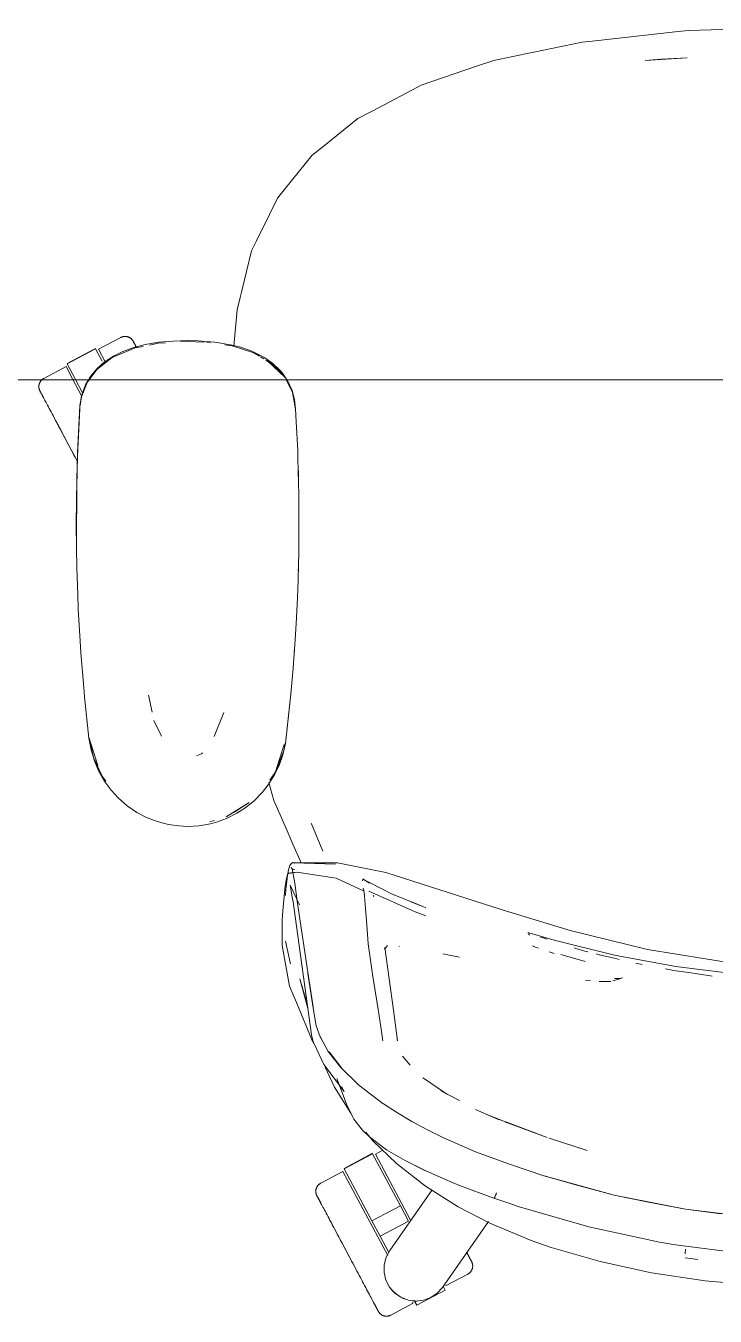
# Model space of a CAD drawing. Header units: millimetres. Extents: x 79795 to 317870, y -36033 to 97293.
# Drawn here: x 166569 to 166869, y 23797 to 24359 of the extents above; entities that cross this region are included whole.
import ezdxf

# ---------------------------------------------------------------- set-up
doc = ezdxf.new("R2010")
doc.units = ezdxf.units.MM
doc.header["$MEASUREMENT"] = 0
doc.layers.add('G-IMPT', color=8, linetype='CONTINUOUS', lineweight=9)
doc.layers.add('I-FURN', color=8, linetype='CONTINUOUS', lineweight=9)

msp = doc.modelspace()

# ---------------------------------------------------------------- linework, layer by layer
at = {"layer": 'G-IMPT'}
for p, q in [((166853.29, 24356.34), (166815.84, 24352.21)), ((166853.29, 24356.34), (166857.66, 24356.82)), ((166867.6, 24357.14), (166857.66, 24356.82)), ((166867.6, 24357.14), (166919.78, 24358.85)), ((166790.48, 24347.37), (166811.43, 24351.72)), ((166811.43, 24351.72), (166815.84, 24352.21)), ((166765.54, 24341.22), (166772.98, 24343.74)), ((166786.8, 24346.61), (166772.98, 24343.74)), ((166790.48, 24347.37), (166786.8, 24346.61)), ((166857.13, 24344.94), (166838.85, 24343.69)), ((166838.85, 24343.69), (166845.79, 24344.3)), ((166857.13, 24344.94), (166845.79, 24344.3)), ((166765.54, 24341.22), (166741.46, 24333.07)), ((166720.29, 24321.9), (166739.8, 24332.2)), ((166739.8, 24332.2), (166741.46, 24333.07)), ((166713.78, 24318.47), (166718.91, 24321.17)), ((166720.29, 24321.9), (166718.91, 24321.17)), ((166713.78, 24318.47), (166698.65, 24306.26)), ((166693.98, 24302.5), (166698.65, 24306.26)), ((166681.81, 24287.55), (166693.98, 24302.5)), ((166681.81, 24287.55), (166678.84, 24283.9)), ((166678.84, 24283.9), (166675.31, 24276.73)), ((166669.67, 24265.27), (166675.31, 24276.73)), ((166669.67, 24265.27), (166667.52, 24260.9)), ((166667.52, 24260.9), (166663.12, 24242.96)), ((166663.12, 24242.96), (166662.54, 24240.59)), ((166661.24, 24235.3), (166662.54, 24240.59)), ((166659.8, 24219.42), (166661.24, 24235.3)), ((166616.96, 24218.68), (166611.34, 24216.36)), ((166615.85, 24218.71), (166611.51, 24217.12)), ((166615.85, 24218.71), (166621.33, 24220.14)), ((166616.96, 24218.68), (166620.43, 24219.39)), ((166627.26, 24221.14), (166621.33, 24220.14)), ((166623.17, 24219.96), (166626.92, 24220.72)), ((166626.92, 24220.72), (166630.13, 24220.92)), ((166627.26, 24221.14), (166633.41, 24221.7)), ((166639.75, 24221.88), (166633.41, 24221.7)), ((166636.64, 24221.32), (166639.75, 24221.51)), ((166644.26, 24221.79), (166639.75, 24221.88)), ((166646.91, 24221.28), (166639.75, 24221.51)), ((166644.26, 24221.79), (166651.57, 24221.22)), ((166648.07, 24221.12), (166649.7, 24220.89)), ((166658.33, 24220.1), (166651.57, 24221.22)), ((166655.88, 24220.02), (166659.17, 24219.55)), ((166662.26, 24219.13), (166658.33, 24220.1)), ((166659.17, 24219.55), (166668.57, 24216.52)), ((166662.26, 24219.13), (166667.35, 24217.39)), ((166600.16, 24209.3), (166606.95, 24214.52)), ((166607.44, 24215.14), (166603.39, 24212.49)), ((166606.95, 24214.52), (166611.34, 24216.36)), ((166607.44, 24215.14), (166611.51, 24217.12)), ((166667.35, 24217.39), (166671.98, 24215.18)), ((166668.57, 24216.52), (166671.02, 24215.06)), ((166671.49, 24214.78), (166672.93, 24213.92)), ((166671.98, 24215.18), (166673.36, 24214.37)), ((166676.81, 24211.93), (166673.36, 24214.37)), ((166673.71, 24213.44), (166676.87, 24211.56)), ((166596.88, 24204.88), (166600.16, 24209.3)), ((166597.28, 24206.08), (166600.36, 24209.82)), ((166603.39, 24212.49), (166600.36, 24209.82)), ((166674.78, 24212.75), (166682.17, 24205.85)), ((166674.78, 24212.75), (166676.25, 24211.47)), ((166676.4, 24211.34), (166679.94, 24208.26)), ((166679.86, 24209.06), (166676.81, 24211.93)), ((166676.87, 24211.56), (166682.17, 24205.85)), ((166679.86, 24209.06), (166680.99, 24207.74)), ((166682.17, 24205.85), (166679.94, 24208.26)), ((166682.95, 24204.88), (166680.99, 24207.74)), ((166593.58, 24197.48), (166595.99, 24203.67)), ((166595.32, 24202.65), (166593.93, 24199)), ((166595.32, 24202.65), (166596.6, 24204.88)), ((166595.99, 24203.67), (166596.88, 24204.88)), ((166596.6, 24204.88), (166597.28, 24206.08)), ((166683.28, 24203.61), (166682.65, 24204.88)), ((166683.2, 24204.52), (166685.18, 24200.2)), ((166683.28, 24203.61), (166685.38, 24199.36)), ((166593.58, 24197.48), (166592.99, 24193.63)), ((166593.56, 24197.66), (166593.11, 24195.26)), ((166593.56, 24197.66), (166593.93, 24199)), ((166686.25, 24196.24), (166685.18, 24200.2)), ((166685.38, 24199.36), (166686.75, 24192.01)), ((166686.75, 24192.23), (166686.25, 24196.24)), ((166591.77, 24171.83), (166592.86, 24193.61)), ((166591.77, 24171.83), (166592.75, 24192.01)), ((166591.81, 24173.04), (166592.86, 24193.61)), ((166592.86, 24193.61), (166592.75, 24192.01)), ((166592.86, 24193.61), (166593.11, 24195.26)), ((166687.03, 24186.57), (166686.75, 24192.23)), ((166687.03, 24186.57), (166687.65, 24174.01)), ((166687.77, 24170.46), (166687.65, 24174.01)), ((166591.31, 24151.64), (166591.81, 24173.04)), ((166591.31, 24151.64), (166591.77, 24171.83)), ((166591.47, 24161.48), (166591.81, 24173.04)), ((166591.81, 24173.04), (166591.77, 24171.83)), ((166688.15, 24154.8), (166687.77, 24170.46)), ((166687.83, 24167.06), (166687.97, 24163.74)), ((166687.97, 24161.52), (166687.97, 24163.74)), ((166591.47, 24161.48), (166591.27, 24142.25)), ((166591.31, 24151.64), (166591.47, 24161.48)), ((166591.35, 24131.46), (166591.47, 24161.48)), ((166591.35, 24131.46), (166591.31, 24151.64)), ((166591.33, 24153.68), (166591.4, 24155.59)), ((166591.35, 24151.64), (166591.33, 24153.68)), ((166688.15, 24154.8), (166688.2, 24150.28)), ((166688.2, 24150.28), (166688.19, 24135.57)), ((166591.35, 24131.46), (166591.27, 24142.25)), ((166688.12, 24130.1), (166688.19, 24135.57)), ((166591.35, 24131.46), (166591.52, 24123.04)), ((166688.12, 24130.1), (166687.83, 24117.79)), ((166687.91, 24121.66), (166687.99, 24123.32)), ((166687.99, 24123.32), (166687.99, 24125.4)), ((166591.91, 24111.28), (166591.52, 24123.04)), ((166591.66, 24118.1), (166591.64, 24119.6)), ((166591.77, 24116.17), (166591.66, 24118.1)), ((166687.53, 24109.91), (166687.83, 24117.79)), ((166591.91, 24111.28), (166592.16, 24105.26)), ((166687.53, 24109.91), (166686.99, 24098.61)), ((166592.97, 24091.12), (166592.16, 24105.26)), ((166686.43, 24089.74), (166686.99, 24098.61)), ((166593.3, 24086.03), (166592.97, 24091.12)), ((166686.43, 24089.74), (166685.7, 24079.45)), ((166686.3, 24087.69), (166686.39, 24089.6)), ((166593.3, 24086.03), (166594.55, 24070.97)), ((166686.3, 24087.69), (166686.16, 24086.28)), ((166684.72, 24068.05), (166685.7, 24079.45)), ((166593.95, 24077.85), (166594.12, 24076.17)), ((166594.55, 24070.97), (166594.89, 24066.84)), ((166622.77, 24067.63), (166624.34, 24060.2)), ((166682.37, 24046.61), (166684.82, 24069.57)), ((166682.37, 24046.61), (166684.72, 24068.05)), ((166684.82, 24069.57), (166682.7, 24049.43)), ((166594.89, 24066.84), (166596.8, 24048.92)), ((166628.37, 24049.8), (166625.1, 24056.58)), ((166655.47, 24060.13), (166651.32, 24049.71)), ((166596.8, 24049.43), (166600.63, 24036.97)), ((166596.8, 24049.43), (166597.72, 24046.12)), ((166596.8, 24048.92), (166597.69, 24043.87)), ((166598.84, 24040.46), (166596.93, 24048.87)), ((166600.63, 24036.97), (166597.72, 24046.12)), ((166677.97, 24034.26), (166681.78, 24046.12)), ((166678.87, 24036.97), (166681.78, 24046.12)), ((166682.37, 24046.61), (166681.21, 24041.65)), ((166682.15, 24046.54), (166681.57, 24043.48)), ((166682.37, 24046.61), (166682.7, 24049.43)), ((166599.16, 24039.01), (166597.69, 24043.87)), ((166598.84, 24040.46), (166602.58, 24032.4)), ((166600.97, 24034.77), (166599.16, 24039.01)), ((166643.58, 24041.17), (166645.8, 24042.18)), ((166645.8, 24042.18), (166646.25, 24042.48)), ((166681.57, 24043.48), (166678.37, 24035.3)), ((166679.76, 24037.52), (166681.21, 24041.65)), ((166600.97, 24034.77), (166603.48, 24030.33)), ((166677.97, 24034.26), (166675.54, 24030.68)), ((166677.57, 24032.94), (166679.76, 24037.52)), ((166677.97, 24034.26), (166678.87, 24036.97)), ((166604.17, 24030.29), (166602.58, 24032.4)), ((166606.48, 24026.25), (166603.48, 24030.33)), ((166672.22, 24025.31), (166674.84, 24028.61)), ((166677.57, 24032.94), (166674.84, 24028.61)), ((166677.29, 24021.78), (166675.03, 24029.6)), ((166606.48, 24026.25), (166609.64, 24022.81)), ((166613.48, 24019.49), (166609.64, 24022.81)), ((166668.67, 24021.7), (166672.22, 24025.31)), ((166617.65, 24016.66), (166613.48, 24019.49)), ((166617.65, 24016.66), (166621.81, 24014.47)), ((166656.54, 24014.65), (166666.49, 24020.97)), ((166656.54, 24014.65), (166660.22, 24016.81)), ((166660.22, 24016.81), (166666.49, 24020.97)), ((166661.15, 24016.25), (166664.7, 24018.51)), ((166668.67, 24021.7), (166664.7, 24018.51)), ((166677.29, 24021.78), (166682.14, 24010.65)), ((166621.81, 24014.47), (166626.52, 24012.64)), ((166631.39, 24011.37), (166626.52, 24012.64)), ((166631.39, 24011.37), (166635.9, 24010.73)), ((166644.79, 24010.85), (166649.74, 24011.73)), ((166651.43, 24013.09), (166649.4, 24012.47)), ((166649.74, 24011.73), (166651.87, 24012.29)), ((166656.64, 24014), (166651.87, 24012.29)), ((166656.64, 24014), (166661.15, 24016.25)), ((166693.57, 24011.88), (166693.67, 24011.62)), ((166698.6, 23999.76), (166693.67, 24011.62)), ((166639.75, 24010.55), (166635.9, 24010.73)), ((166639.75, 24010.55), (166644.79, 24010.85)), ((166682.14, 24010.65), (166685.56, 24002.82)), ((166685.56, 24002.82), (166689.13, 23994.65)), ((166684.51, 23994.02), (166685, 23994.39)), ((166685.58, 23994.79), (166685, 23994.39)), ((166685.58, 23994.79), (166686.44, 23994.6)), ((166704.14, 23994.18), (166685.7, 23994.76)), ((166685.7, 23994.76), (166686.16, 23994.66)), ((166704.14, 23994.18), (166686.16, 23994.66)), ((166705.03, 23994.62), (166686.16, 23994.66)), ((166686.16, 23994.66), (166686.33, 23994.62)), ((166686.44, 23994.6), (166686.33, 23994.62)), ((166725.98, 23990.42), (166705.03, 23994.62)), ((166682.84, 23987.93), (166683.29, 23990.25)), ((166683.1, 23988.34), (166683.64, 23991.62)), ((166687.24, 23990.64), (166683.29, 23990.25)), ((166683.64, 23991.62), (166684.19, 23993.48)), ((166683.7, 23990.02), (166687.28, 23990.7)), ((166683.7, 23990.02), (166687.24, 23990.64)), ((166684.51, 23994.02), (166684.19, 23993.48)), ((166685.23, 23992.13), (166684.84, 23992.63)), ((166685.4, 23991.53), (166684.84, 23992.63)), ((166685.4, 23991.53), (166685.23, 23992.15)), ((166685.23, 23992.15), (166686.34, 23985.89)), ((166685.77, 23991.81), (166685.23, 23992.13)), ((166685.77, 23991.81), (166686.27, 23991.73)), ((166704.33, 23987.99), (166687.28, 23990.7)), ((166776.22, 23974.43), (166725.98, 23990.42)), ((166681.19, 23973.88), (166681.99, 23983.21)), ((166681.99, 23983.21), (166682.03, 23983.68)), ((166682.84, 23987.93), (166682.03, 23983.68)), ((166682.51, 23983.04), (166682.3, 23980.45)), ((166682.51, 23983.04), (166683.03, 23987.73)), ((166683.1, 23988.34), (166683.03, 23987.73)), ((166688.43, 23976.48), (166684.43, 23984.92)), ((166684.43, 23984.92), (166684.57, 23984.05)), ((166684.57, 23984.05), (166685.4, 23979.03)), ((166687.45, 23978.03), (166686.34, 23985.89)), ((166704.33, 23987.99), (166716.62, 23982.4)), ((166715.86, 23986.91), (166716.01, 23987.6)), ((166716.01, 23987.6), (166716.13, 23987.62)), ((166716.13, 23987.62), (166716.3, 23987.66)), ((166716.13, 23987.62), (166718.84, 23985.78)), ((166716.13, 23987.62), (166718.59, 23986.27)), ((166716.17, 23983.64), (166716.45, 23982.87)), ((166716.47, 23982.81), (166716.45, 23982.87)), ((166728.7, 23981), (166718.59, 23986.27)), ((166685.4, 23979.03), (166685.62, 23977.73)), ((166687.06, 23967.07), (166685.62, 23977.73)), ((166692, 23947.16), (166687.45, 23978.03)), ((166716.75, 23980.35), (166716.47, 23982.81)), ((166716.75, 23980.35), (166716.8, 23979.98)), ((166717.05, 23976.57), (166716.8, 23979.98)), ((166738.8, 23973.44), (166718.65, 23982.37)), ((166720.82, 23979.99), (166720.55, 23980.43)), ((166728.7, 23981), (166737.17, 23977.74)), ((166742.07, 23975.72), (166736.96, 23977.75)), ((166736.96, 23977.75), (166740.5, 23976.35)), ((166737.17, 23977.74), (166742.07, 23975.72)), ((166681.19, 23973.88), (166680.85, 23969.93)), ((166717.05, 23976.57), (166717.68, 23967.72)), ((166743.39, 23971.7), (166738.8, 23973.44)), ((166742.07, 23975.72), (166743.48, 23975.17)), ((166776.22, 23974.43), (166806.2, 23965.25)), ((166680.85, 23969.93), (166680.85, 23965.76)), ((166687.06, 23967.07), (166693.73, 23919.85)), ((166718.3, 23959.48), (166717.68, 23967.72)), ((166680.87, 23958.79), (166680.85, 23965.76)), ((166682.28, 23960.65), (166684.33, 23951.35)), ((166787.79, 23964.2), (166788.03, 23964.29)), ((166788.03, 23964.29), (166788.25, 23964.23)), ((166788.56, 23963.2), (166788.18, 23963.81)), ((166788.25, 23964.23), (166788.55, 23964.16)), ((166788.56, 23963.2), (166788.42, 23963.41)), ((166788.55, 23964.16), (166788.82, 23964.09)), ((166799.25, 23961.02), (166788.82, 23964.09)), ((166794.05, 23962.18), (166793.39, 23962.42)), ((166794.05, 23962.18), (166796.15, 23961.44)), ((166825.57, 23954.47), (166799.25, 23961.02)), ((166839.88, 23956.93), (166806.2, 23965.25)), ((166680.87, 23958.79), (166684.11, 23941.09)), ((166718.31, 23959.4), (166718.3, 23959.48)), ((166718.31, 23959.4), (166720.52, 23944.19)), ((166726.69, 23958.74), (166725.45, 23957.18)), ((166725.48, 23957.39), (166725.53, 23957.62)), ((166725.57, 23957.89), (166725.53, 23957.62)), ((166729.31, 23930.56), (166725.57, 23957.89)), ((166731.64, 23958.39), (166731.99, 23958.34)), ((166758.11, 23953.71), (166750.86, 23955.12)), ((166791.5, 23957.89), (166789.84, 23958.51)), ((166791.5, 23957.89), (166792.51, 23957.52)), ((166799.26, 23955.18), (166797.04, 23955.9)), ((166802.16, 23954.79), (166812.81, 23951.81)), ((166808.68, 23957.44), (166807.99, 23957.64)), ((166812.67, 23956.32), (166808.68, 23957.44)), ((166812.67, 23956.32), (166813.81, 23956.01)), ((166813.81, 23956.01), (166813.99, 23955.96)), ((166818.83, 23954.7), (166817.53, 23955.04)), ((166839.88, 23956.93), (166877.8, 23950.94)), ((166684.33, 23951.35), (166684.48, 23950.77)), ((166818.83, 23954.7), (166825.58, 23953.15)), ((166825.57, 23954.47), (166852.23, 23949.54)), ((166827.56, 23952.7), (166825.58, 23953.15)), ((166837.6, 23950.5), (166834.79, 23951.03)), ((166852.23, 23949.54), (166879.15, 23946.24)), ((166688.61, 23944.28), (166691.85, 23932.78)), ((166688.61, 23944.28), (166692.11, 23931.33)), ((166692, 23947.16), (166694.33, 23931.97)), ((166692.1, 23946.56), (166694.4, 23931.39)), ((166692.1, 23946.56), (166694.33, 23931.97)), ((166720.52, 23944.19), (166720.77, 23942.63)), ((166815.06, 23943.45), (166812.97, 23943.66)), ((166827.02, 23943.9), (166824.87, 23943.3)), ((166827.92, 23944.37), (166825.62, 23944.34)), ((166825.76, 23944.33), (166825.62, 23944.34)), ((166828.97, 23944.59), (166827.02, 23943.9)), ((166827.92, 23944.37), (166828.97, 23944.59)), ((166847.71, 23948.57), (166850.61, 23948.02)), ((166852.24, 23947.77), (166850.61, 23948.02)), ((166857.86, 23946.92), (166852.24, 23947.77)), ((166857.86, 23946.92), (166866.39, 23945.63)), ((166866.39, 23945.63), (166868.05, 23945.44)), ((166684.11, 23941.09), (166685.71, 23937.24)), ((166720.77, 23942.63), (166722.63, 23930.86)), ((166823.92, 23943.05), (166818.86, 23943.13)), ((166818.86, 23943.13), (166821.13, 23943.05)), ((166823.92, 23943.05), (166821.13, 23943.05)), ((166687.1, 23933.87), (166685.71, 23937.24)), ((166693.89, 23917.42), (166687.1, 23933.87)), ((166695.7, 23923.72), (166694.4, 23931.39)), ((166722.9, 23929.2), (166722.63, 23930.86)), ((166723.96, 23922.37), (166722.9, 23929.2)), ((166729.31, 23930.56), (166731.09, 23917.2)), ((166697.45, 23918.93), (166695.7, 23923.72)), ((166723.96, 23922.37), (166724.7, 23917.29)), ((166693.73, 23919.85), (166694.38, 23916.86)), ((166694.66, 23916.25), (166693.89, 23917.42)), ((166695.95, 23913.5), (166694.38, 23916.86)), ((166697.45, 23918.93), (166697.66, 23918.51)), ((166700.95, 23912.68), (166697.66, 23918.51)), ((166731.09, 23917.2), (166730.95, 23917.67)), ((166699.01, 23906.92), (166695.95, 23913.5)), ((166706.37, 23905.71), (166700.95, 23912.68)), ((166701.28, 23912.45), (166706.67, 23905.5)), ((166701.28, 23912.45), (166703.87, 23909.07)), ((166736.59, 23906.7), (166733.25, 23910.61)), ((166707.93, 23895.27), (166699.01, 23906.92)), ((166703.64, 23897.16), (166699.66, 23905.79)), ((166706.67, 23905.5), (166703.87, 23909.07)), ((166706.37, 23905.71), (166714.27, 23897.97)), ((166704.69, 23900.93), (166709.2, 23889.02)), ((166743.22, 23900.43), (166742.12, 23901.18)), ((166748.36, 23896.93), (166743.22, 23900.43)), ((166710.76, 23885.71), (166703.64, 23897.16)), ((166707.93, 23895.27), (166706.81, 23897.22)), ((166714.27, 23897.97), (166724.71, 23889.95)), ((166748.93, 23896.54), (166748.36, 23896.93)), ((166752.69, 23893.98), (166748.93, 23896.54)), ((166752.69, 23893.98), (166749.92, 23895.48)), ((166758.02, 23891.3), (166749.92, 23895.48)), ((166710.28, 23886.79), (166709.2, 23889.02)), ((166724.71, 23889.95), (166724.96, 23889.78)), ((166731.06, 23885.9), (166724.96, 23889.78)), ((166765.06, 23887.42), (166769.91, 23885.23)), ((166711.45, 23884.35), (166710.28, 23886.79)), ((166710.76, 23885.71), (166711.26, 23884.95)), ((166711.45, 23884.35), (166712.07, 23883.22)), ((166712.07, 23883.22), (166715.93, 23878.35)), ((166731.06, 23885.9), (166737.29, 23882.13)), ((166744.08, 23878.56), (166737.29, 23882.13)), ((166769.91, 23885.23), (166775.36, 23882.92)), ((166769.91, 23885.23), (166776.99, 23882.51)), ((166778.72, 23881.84), (166776.99, 23882.51)), ((166796.17, 23875.13), (166777.76, 23881.95)), ((166796.17, 23875.13), (166778.72, 23881.84)), ((166718.95, 23875.46), (166715.93, 23878.35)), ((166717.37, 23877.46), (166720.37, 23873.79)), ((166744.08, 23878.56), (166750.81, 23875.18)), ((166718.95, 23875.46), (166725.08, 23870.75)), ((166720.37, 23873.79), (166730.67, 23863.83)), ((166725.08, 23870.75), (166726.37, 23869.88)), ((166765.03, 23869), (166750.81, 23875.18)), ((166813.64, 23869.6), (166797.15, 23874.85)), ((166813.64, 23869.6), (166810.2, 23870.68)), ((166734.37, 23865.15), (166726.37, 23869.88)), ((166742.98, 23860.84), (166734.37, 23865.15)), ((166743.42, 23860.62), (166734.37, 23865.15)), ((166734.37, 23865.15), (166734.97, 23864.84)), ((166765.03, 23869), (166779.91, 23863.54)), ((166743.27, 23854.03), (166730.67, 23863.83)), ((166743.42, 23860.62), (166734.97, 23864.84)), ((166742.98, 23860.84), (166743.42, 23860.62)), ((166743.42, 23860.62), (166754.38, 23855.85)), ((166794.83, 23858.53), (166779.91, 23863.54)), ((166743.27, 23854.03), (166757.56, 23845.05)), ((166754.38, 23855.85), (166758.06, 23854.37)), ((166758.06, 23854.37), (166773.02, 23848.8)), ((166825.33, 23850.15), (166794.83, 23858.53)), ((166808.08, 23854.8), (166794.92, 23858.58)), ((166825.33, 23850.15), (166794.92, 23858.58)), ((166808.08, 23854.8), (166825.33, 23850.15)), ((166773.16, 23848.83), (166773.02, 23848.84)), ((166773.02, 23848.84), (166779.96, 23846.43)), ((166773.02, 23848.8), (166773.16, 23848.83)), ((166773.16, 23848.83), (166773.42, 23849.24)), ((166773.16, 23848.83), (166773.2, 23848.84)), ((166773.42, 23849.24), (166773.2, 23848.84)), ((166773.81, 23850.07), (166773.42, 23849.24)), ((166773.53, 23849.42), (166773.42, 23849.24)), ((166773.81, 23850.07), (166773.53, 23849.42)), ((166773.81, 23850.07), (166774.23, 23851.12)), ((166773.81, 23850.07), (166774.01, 23850.53)), ((166774.23, 23851.12), (166774.01, 23850.53)), ((166825.33, 23850.15), (166856.45, 23843.97)), ((166825.33, 23850.15), (166840.35, 23847.07)), ((166825.33, 23850.15), (166856.38, 23843.98)), ((166757.56, 23845.05), (166771.34, 23837.96)), ((166783.56, 23845.23), (166779.96, 23846.43)), ((166814.39, 23836.29), (166783.56, 23845.23)), ((166856.45, 23843.97), (166840.35, 23847.07)), ((166887.97, 23840.15), (166856.38, 23843.98)), ((166888.01, 23840.19), (166856.45, 23843.97)), ((166856.45, 23843.97), (166871.93, 23842.03)), ((166789.31, 23830.44), (166771.34, 23837.96)), ((166814.39, 23836.29), (166845.18, 23829.62)), ((166798.05, 23827.37), (166789.31, 23830.44)), ((166798.05, 23827.37), (166819.29, 23821.2)), ((166852.1, 23828.44), (166845.18, 23829.62)), ((166882.27, 23824.63), (166852.1, 23828.44)), ((166856.41, 23826.65), (166856.34, 23824.55)), ((166819.29, 23821.2), (166841.65, 23816.38)), ((166856.34, 23824.55), (166856.34, 23824.66)), ((166856.37, 23822.79), (166861.78, 23822.14)), ((166841.65, 23816.38), (166865.07, 23812.89)), ((166865.07, 23812.89), (166890.64, 23810.63))]:
    msp.add_line(p, q, dxfattribs=at)
at = {"layer": 'I-FURN'}
for p, q in [((166610.62, 24223.26), (166600.93, 24218.11)), ((166610.62, 24223.26), (166610.76, 24223.33)), ((166610.76, 24223.33), (166610.91, 24223.4)), ((166610.91, 24223.4), (166611.06, 24223.46)), ((166611.06, 24223.46), (166611.21, 24223.51)), ((166611.21, 24223.51), (166611.36, 24223.56)), ((166611.36, 24223.56), (166611.52, 24223.6)), ((166611.52, 24223.6), (166611.67, 24223.64)), ((166611.67, 24223.64), (166611.83, 24223.67)), ((166611.83, 24223.67), (166611.99, 24223.7)), ((166611.99, 24223.7), (166612.15, 24223.71)), ((166612.15, 24223.71), (166612.31, 24223.72)), ((166612.31, 24223.72), (166612.47, 24223.73)), ((166612.47, 24223.73), (166612.63, 24223.73)), ((166612.63, 24223.73), (166612.8, 24223.72)), ((166612.8, 24223.72), (166612.96, 24223.7)), ((166612.96, 24223.7), (166613.12, 24223.68)), ((166613.12, 24223.68), (166613.27, 24223.66)), ((166613.27, 24223.66), (166613.43, 24223.62)), ((166613.43, 24223.62), (166613.59, 24223.58)), ((166613.59, 24223.58), (166613.74, 24223.53)), ((166613.74, 24223.53), (166613.9, 24223.48)), ((166613.9, 24223.48), (166614.05, 24223.42)), ((166614.05, 24223.42), (166614.19, 24223.36)), ((166614.19, 24223.36), (166614.34, 24223.29)), ((166614.34, 24223.29), (166614.48, 24223.21)), ((166614.48, 24223.21), (166614.62, 24223.13)), ((166614.62, 24223.13), (166614.76, 24223.04)), ((166614.76, 24223.04), (166614.89, 24222.95)), ((166614.89, 24222.95), (166615.02, 24222.85)), ((166615.02, 24222.85), (166615.14, 24222.75)), ((166615.14, 24222.75), (166615.26, 24222.64)), ((166615.26, 24222.64), (166615.38, 24222.53)), ((166615.38, 24222.53), (166615.49, 24222.41)), ((166615.49, 24222.41), (166615.59, 24222.29)), ((166615.59, 24222.29), (166615.69, 24222.17)), ((166615.69, 24222.17), (166615.79, 24222.04)), ((166615.79, 24222.04), (166615.88, 24221.91)), ((166615.88, 24221.91), (166615.97, 24221.77)), ((166615.97, 24221.77), (166616.05, 24221.63)), ((166616.05, 24221.63), (166616.07, 24221.59)), ((166616.07, 24221.59), (166616.08, 24221.57)), ((166616.07, 24221.58), (166616.07, 24221.59)), ((166616.09, 24221.54), (166616.07, 24221.58)), ((166616.08, 24221.57), (166616.11, 24221.51)), ((166616.14, 24221.46), (166616.09, 24221.54)), ((166616.11, 24221.51), (166616.16, 24221.41)), ((166616.2, 24221.34), (166616.14, 24221.46)), ((166616.16, 24221.41), (166616.24, 24221.27)), ((166616.29, 24221.18), (166616.2, 24221.34)), ((166616.24, 24221.27), (166616.33, 24221.09)), ((166616.39, 24220.98), (166616.29, 24221.18)), ((166616.33, 24221.09), (166616.45, 24220.87)), ((166616.52, 24220.74), (166616.39, 24220.98)), ((166616.45, 24220.87), (166616.59, 24220.61)), ((166616.67, 24220.46), (166616.52, 24220.74)), ((166616.59, 24220.61), (166616.75, 24220.31)), ((166616.84, 24220.14), (166616.67, 24220.46)), ((166616.75, 24220.31), (166616.92, 24219.98)), ((166617.03, 24219.78), (166616.84, 24220.14)), ((166616.92, 24219.98), (166617.12, 24219.61)), ((166617.24, 24219.39), (166617.03, 24219.78)), ((166617.12, 24219.61), (166617.34, 24219.2)), ((166617.47, 24218.96), (166617.24, 24219.39)), ((166599.61, 24218.46), (166587.25, 24211.89)), ((166587.34, 24211.72), (166599.7, 24218.29)), ((166599.7, 24218.29), (166602.51, 24213)), ((166600.93, 24218.11), (166603.69, 24212.92)), ((166586.8, 24210.6), (166577.12, 24205.45)), ((166586.8, 24210.6), (166589.61, 24205.31)), ((166590.9, 24205.02), (166587.34, 24211.72)), ((166219.75, 24204.88), (167619.75, 24204.88)), ((167619.75, 24204.88), (166219.75, 24204.88)), ((166574.98, 24202.01), (166574.99, 24202.17)), ((166574.98, 24201.85), (166574.98, 24202.01)), ((166574.98, 24201.69), (166574.98, 24201.85)), ((166574.99, 24202.17), (166575, 24202.33)), ((166575, 24202.33), (166575.03, 24202.49)), ((166575.03, 24202.49), (166575.05, 24202.65)), ((166575.05, 24202.65), (166575.09, 24202.81)), ((166575.09, 24202.81), (166575.13, 24202.97)), ((166575.13, 24202.97), (166575.17, 24203.12)), ((166575.17, 24203.12), (166575.23, 24203.27)), ((166575.23, 24203.27), (166575.28, 24203.42)), ((166575.28, 24203.42), (166575.35, 24203.57)), ((166575.35, 24203.57), (166575.42, 24203.72)), ((166575.42, 24203.72), (166575.5, 24203.86)), ((166575.5, 24203.86), (166575.58, 24204)), ((166575.58, 24204), (166575.66, 24204.13)), ((166575.66, 24204.13), (166575.76, 24204.27)), ((166575.76, 24204.27), (166575.85, 24204.39)), ((166575.85, 24204.39), (166575.96, 24204.52)), ((166575.96, 24204.52), (166576.06, 24204.64)), ((166576.06, 24204.64), (166576.18, 24204.75)), ((166576.18, 24204.75), (166576.29, 24204.86)), ((166576.29, 24204.86), (166576.42, 24204.97)), ((166576.42, 24204.97), (166576.54, 24205.07)), ((166576.54, 24205.07), (166576.67, 24205.17)), ((166576.67, 24205.17), (166576.8, 24205.26)), ((166576.8, 24205.26), (166576.94, 24205.34)), ((166576.94, 24205.34), (166577.08, 24205.42)), ((166577.08, 24205.42), (166577.12, 24205.45)), ((166589.61, 24205.31), (166593.54, 24197.93)), ((166593.99, 24199.21), (166590.9, 24205.02)), ((166575, 24201.53), (166574.98, 24201.69)), ((166575.01, 24201.37), (166575, 24201.53)), ((166575.04, 24201.21), (166575.01, 24201.37)), ((166575.07, 24201.05), (166575.04, 24201.21)), ((166575.1, 24200.89), (166575.07, 24201.05)), ((166575.15, 24200.74), (166575.1, 24200.89)), ((166575.2, 24200.59), (166575.15, 24200.74)), ((166575.25, 24200.43), (166575.2, 24200.59)), ((166575.31, 24200.29), (166575.25, 24200.43)), ((166575.38, 24200.14), (166575.31, 24200.29)), ((166575.45, 24199.99), (166575.38, 24200.14)), ((166575.48, 24199.95), (166575.45, 24199.99)), ((166575.45, 24199.99), (166575.45, 24199.99)), ((166575.45, 24199.99), (166575.46, 24199.97)), ((166575.46, 24199.97), (166575.49, 24199.91)), ((166575.52, 24199.87), (166575.48, 24199.95)), ((166575.49, 24199.91), (166575.55, 24199.81)), ((166575.59, 24199.74), (166575.52, 24199.87)), ((166575.55, 24199.81), (166575.62, 24199.67)), ((166575.67, 24199.58), (166575.59, 24199.74)), ((166575.62, 24199.67), (166575.72, 24199.49)), ((166575.78, 24199.38), (166575.67, 24199.58)), ((166575.72, 24199.49), (166575.83, 24199.27)), ((166575.91, 24199.14), (166575.78, 24199.38)), ((166575.83, 24199.27), (166575.97, 24199.02)), ((166576.05, 24198.86), (166575.91, 24199.14)), ((166575.97, 24199.02), (166576.13, 24198.72)), ((166576.22, 24198.54), (166576.05, 24198.86)), ((166576.13, 24198.72), (166576.31, 24198.38)), ((166576.41, 24198.19), (166576.22, 24198.54)), ((166576.31, 24198.38), (166576.51, 24198.01)), ((166576.62, 24197.79), (166576.41, 24198.19)), ((166576.51, 24198.01), (166576.72, 24197.6)), ((166576.85, 24197.36), (166576.62, 24197.79)), ((166576.72, 24197.6), (166576.96, 24197.15)), ((166577.1, 24196.9), (166576.85, 24197.36)), ((166576.96, 24197.15), (166577.22, 24196.67)), ((166577.36, 24196.4), (166577.1, 24196.9)), ((166577.22, 24196.67), (166577.49, 24196.16)), ((166577.65, 24195.86), (166577.36, 24196.4)), ((166577.49, 24196.16), (166577.79, 24195.6)), ((166577.95, 24195.29), (166577.65, 24195.86)), ((166577.79, 24195.6), (166578.1, 24195.02)), ((166578.1, 24195.02), (166578.42, 24194.4)), ((166578.42, 24194.4), (166578.77, 24193.76)), ((166578.77, 24193.76), (166579.13, 24193.08)), ((166579.13, 24193.08), (166579.51, 24192.37)), ((166579.51, 24192.37), (166579.9, 24191.64)), ((166579.9, 24191.64), (166580.3, 24190.87)), ((166580.3, 24190.87), (166580.72, 24190.09)), ((166580.72, 24190.09), (166581.15, 24189.27)), ((166581.15, 24189.27), (166581.6, 24188.44)), ((166581.84, 24187.98), (166581.39, 24188.83)), ((166581.6, 24188.44), (166582.05, 24187.58)), ((166582.3, 24187.11), (166581.84, 24187.98)), ((166582.05, 24187.58), (166582.52, 24186.71)), ((166582.77, 24186.22), (166582.3, 24187.11)), ((166582.52, 24186.71), (166582.99, 24185.81)), ((166583.26, 24185.32), (166582.77, 24186.22)), ((166582.99, 24185.81), (166583.48, 24184.9)), ((166583.75, 24184.4), (166583.26, 24185.32)), ((166583.48, 24184.9), (166583.97, 24183.97)), ((166584.24, 24183.46), (166583.75, 24184.4)), ((166583.97, 24183.97), (166584.48, 24183.02)), ((166584.75, 24182.51), (166584.24, 24183.46)), ((166584.48, 24183.02), (166584.98, 24182.06)), ((166585.26, 24181.54), (166584.75, 24182.51)), ((166584.98, 24182.06), (166585.5, 24181.1)), ((166585.78, 24180.57), (166585.26, 24181.54)), ((166585.5, 24181.1), (166586.02, 24180.12)), ((166586.3, 24179.59), (166585.78, 24180.57)), ((166586.02, 24180.12), (166586.55, 24179.13)), ((166586.83, 24178.59), (166586.3, 24179.59)), ((166586.55, 24179.13), (166587.07, 24178.14)), ((166587.36, 24177.6), (166586.83, 24178.59)), ((166587.07, 24178.14), (166587.61, 24177.14)), ((166587.89, 24176.6), (166587.36, 24177.6)), ((166587.61, 24177.14), (166588.14, 24176.13)), ((166588.43, 24175.59), (166587.89, 24176.6)), ((166588.14, 24176.13), (166588.67, 24175.13)), ((166588.96, 24174.59), (166588.43, 24175.59)), ((166588.67, 24175.13), (166589.21, 24174.12)), ((166589.5, 24173.58), (166588.96, 24174.59)), ((166589.21, 24174.12), (166589.74, 24173.12)), ((166590.03, 24172.58), (166589.5, 24173.58)), ((166589.74, 24173.12), (166590.27, 24172.12)), ((166590.56, 24171.58), (166590.03, 24172.58)), ((166590.27, 24172.12), (166590.8, 24171.12)), ((166591.09, 24170.58), (166590.56, 24171.58)), ((166590.8, 24171.12), (166591.33, 24170.13)), ((166591.61, 24169.6), (166591.09, 24170.58)), ((166591.33, 24170.13), (166591.85, 24169.15)), ((166720.17, 23868.33), (166707.81, 23861.76)), ((166707.9, 23861.59), (166720.26, 23868.16)), ((166720.26, 23868.16), (166732.33, 23845.45)), ((166724.65, 23869.65), (166721.49, 23867.98)), ((166721.49, 23867.98), (166736.75, 23839.28)), ((166707.36, 23860.47), (166697.68, 23855.32)), ((166707.36, 23860.47), (166726.83, 23823.86)), ((166719.97, 23838.88), (166707.9, 23861.59)), ((166695.98, 23853.59), (166696.05, 23853.73)), ((166696.05, 23853.73), (166696.14, 23853.87)), ((166696.14, 23853.87), (166696.22, 23854)), ((166696.22, 23854), (166696.32, 23854.14)), ((166696.32, 23854.14), (166696.41, 23854.26)), ((166696.41, 23854.26), (166696.52, 23854.39)), ((166696.52, 23854.39), (166696.62, 23854.51)), ((166696.62, 23854.51), (166696.74, 23854.62)), ((166696.74, 23854.62), (166696.85, 23854.73)), ((166696.85, 23854.73), (166696.97, 23854.84)), ((166696.97, 23854.84), (166697.1, 23854.94)), ((166697.1, 23854.94), (166697.23, 23855.04)), ((166697.23, 23855.04), (166697.36, 23855.13)), ((166697.36, 23855.13), (166697.5, 23855.21)), ((166697.5, 23855.21), (166697.64, 23855.29)), ((166697.64, 23855.29), (166697.68, 23855.32)), ((166695.54, 23851.88), (166695.55, 23852.04)), ((166695.54, 23851.72), (166695.54, 23851.88)), ((166695.54, 23851.56), (166695.54, 23851.72)), ((166695.55, 23851.4), (166695.54, 23851.56)), ((166695.55, 23852.04), (166695.56, 23852.2)), ((166695.57, 23851.24), (166695.55, 23851.4)), ((166695.56, 23852.2), (166695.59, 23852.36)), ((166695.6, 23851.08), (166695.57, 23851.24)), ((166695.59, 23852.36), (166695.61, 23852.52)), ((166695.63, 23850.92), (166695.6, 23851.08)), ((166695.61, 23852.52), (166695.65, 23852.68)), ((166695.66, 23850.76), (166695.63, 23850.92)), ((166695.65, 23852.68), (166695.69, 23852.84)), ((166695.71, 23850.61), (166695.66, 23850.76)), ((166695.69, 23852.84), (166695.73, 23852.99)), ((166695.75, 23850.46), (166695.71, 23850.61)), ((166695.73, 23852.99), (166695.79, 23853.14)), ((166695.81, 23850.3), (166695.75, 23850.46)), ((166695.79, 23853.14), (166695.84, 23853.29)), ((166695.87, 23850.16), (166695.81, 23850.3)), ((166695.84, 23853.29), (166695.91, 23853.44)), ((166695.94, 23850.01), (166695.87, 23850.16)), ((166695.91, 23853.44), (166695.98, 23853.59)), ((166696.01, 23849.86), (166695.94, 23850.01)), ((166696.04, 23849.82), (166696.01, 23849.86)), ((166696.01, 23849.86), (166696.01, 23849.86)), ((166696.01, 23849.86), (166696.02, 23849.84)), ((166696.02, 23849.84), (166696.05, 23849.78)), ((166696.08, 23849.74), (166696.04, 23849.82)), ((166696.05, 23849.78), (166696.11, 23849.68)), ((166696.14, 23849.61), (166696.08, 23849.74)), ((166696.11, 23849.68), (166696.18, 23849.54)), ((166696.23, 23849.45), (166696.14, 23849.61)), ((166696.18, 23849.54), (166696.28, 23849.36)), ((166696.34, 23849.25), (166696.23, 23849.45)), ((166696.28, 23849.36), (166696.39, 23849.14)), ((166696.47, 23849.01), (166696.34, 23849.25)), ((166696.39, 23849.14), (166696.53, 23848.89)), ((166696.61, 23848.73), (166696.47, 23849.01)), ((166696.53, 23848.89), (166696.69, 23848.59)), ((166696.78, 23848.41), (166696.61, 23848.73)), ((166696.69, 23848.59), (166696.87, 23848.25)), ((166696.97, 23848.06), (166696.78, 23848.41)), ((166696.87, 23848.25), (166697.07, 23847.88)), ((166727.72, 23826.05), (166746.23, 23852.48)), ((166697.18, 23847.66), (166696.97, 23848.06)), ((166697.07, 23847.88), (166697.28, 23847.47)), ((166697.41, 23847.23), (166697.18, 23847.66)), ((166697.28, 23847.47), (166697.52, 23847.02)), ((166697.66, 23846.77), (166697.41, 23847.23)), ((166697.52, 23847.02), (166697.78, 23846.54)), ((166697.92, 23846.27), (166697.66, 23846.77)), ((166697.78, 23846.54), (166698.05, 23846.03)), ((166698.21, 23845.73), (166697.92, 23846.27)), ((166698.05, 23846.03), (166698.35, 23845.47)), ((166698.51, 23845.16), (166698.21, 23845.73)), ((166698.35, 23845.47), (166698.66, 23844.89)), ((166698.66, 23844.89), (166698.98, 23844.27)), ((166698.98, 23844.27), (166699.33, 23843.63)), ((166699.33, 23843.63), (166699.69, 23842.95)), ((166699.69, 23842.95), (166700.06, 23842.24)), ((166719.97, 23838.88), (166732.33, 23845.45)), ((166732.33, 23845.45), (166735.86, 23838.81)), ((166700.06, 23842.24), (166700.46, 23841.51)), ((166700.46, 23841.51), (166700.86, 23840.74)), ((166700.86, 23840.74), (166701.28, 23839.96)), ((166701.28, 23839.96), (166701.71, 23839.14)), ((166701.71, 23839.14), (166702.16, 23838.31)), ((166702.4, 23837.85), (166701.95, 23838.7)), ((166702.16, 23838.31), (166702.61, 23837.45)), ((166702.86, 23836.98), (166702.4, 23837.85)), ((166702.61, 23837.45), (166703.08, 23836.58)), ((166703.33, 23836.09), (166702.86, 23836.98)), ((166723.5, 23832.24), (166719.97, 23838.88)), ((166723.5, 23832.24), (166735.86, 23838.81)), ((166770.66, 23838.58), (166750.64, 23809.99)), ((166703.08, 23836.58), (166703.55, 23835.68)), ((166703.81, 23835.19), (166703.33, 23836.09)), ((166703.55, 23835.68), (166704.04, 23834.77)), ((166704.3, 23834.27), (166703.81, 23835.19)), ((166704.04, 23834.77), (166704.53, 23833.84)), ((166704.8, 23833.33), (166704.3, 23834.27)), ((166704.53, 23833.84), (166705.04, 23832.89)), ((166705.31, 23832.38), (166704.8, 23833.33)), ((166705.04, 23832.89), (166705.54, 23831.93)), ((166705.82, 23831.41), (166705.31, 23832.38)), ((166705.54, 23831.93), (166706.06, 23830.97)), ((166706.34, 23830.44), (166705.82, 23831.41)), ((166727.26, 23825.18), (166723.5, 23832.24)), ((166706.06, 23830.97), (166706.58, 23829.99)), ((166706.86, 23829.46), (166706.34, 23830.44)), ((166706.58, 23829.99), (166707.1, 23829)), ((166707.39, 23828.46), (166706.86, 23829.46)), ((166707.1, 23829), (166707.63, 23828.01)), ((166707.92, 23827.47), (166707.39, 23828.46)), ((166707.63, 23828.01), (166708.16, 23827.01)), ((166708.45, 23826.47), (166707.92, 23827.47)), ((166708.16, 23827.01), (166708.7, 23826)), ((166708.99, 23825.46), (166708.45, 23826.47)), ((166708.7, 23826), (166709.23, 23825)), ((166726.13, 23823.07), (166727.72, 23826.05)), ((166709.52, 23824.46), (166708.99, 23825.46)), ((166709.23, 23825), (166709.77, 23823.99)), ((166710.06, 23823.45), (166709.52, 23824.46)), ((166709.77, 23823.99), (166710.3, 23822.99)), ((166710.59, 23822.45), (166710.06, 23823.45)), ((166710.3, 23822.99), (166710.83, 23821.99)), ((166711.12, 23821.45), (166710.59, 23822.45)), ((166710.83, 23821.99), (166711.36, 23820.99)), ((166711.65, 23820.45), (166711.12, 23821.45)), ((166711.36, 23820.99), (166711.89, 23820)), ((166712.17, 23819.47), (166711.65, 23820.45)), ((166725.3, 23819.8), (166726.13, 23823.07)), ((166761.16, 23825.32), (166761.45, 23824.78)), ((166761.59, 23824.51), (166761.32, 23825.03)), ((166761.45, 23824.78), (166761.71, 23824.28)), ((166761.85, 23824.03), (166761.59, 23824.51)), ((166761.71, 23824.28), (166761.96, 23823.82)), ((166762.08, 23823.58), (166761.85, 23824.03)), ((166761.96, 23823.82), (166762.19, 23823.39)), ((166762.3, 23823.17), (166762.08, 23823.58)), ((166762.19, 23823.39), (166762.4, 23822.99)), ((166762.5, 23822.8), (166762.3, 23823.17)), ((166762.4, 23822.99), (166762.59, 23822.64)), ((166762.68, 23822.46), (166762.5, 23822.8)), ((166762.59, 23822.64), (166762.75, 23822.32)), ((166762.84, 23822.16), (166762.68, 23822.46)), ((166762.75, 23822.32), (166762.9, 23822.04)), ((166762.97, 23821.91), (166762.84, 23822.16)), ((166762.9, 23822.04), (166763.03, 23821.8)), ((166763.09, 23821.69), (166762.97, 23821.91)), ((166763.03, 23821.8), (166763.14, 23821.6)), ((166763.19, 23821.51), (166763.09, 23821.69)), ((166763.14, 23821.6), (166763.22, 23821.44)), ((166763.26, 23821.37), (166763.19, 23821.51)), ((166763.22, 23821.44), (166763.29, 23821.32)), ((166763.32, 23821.27), (166763.26, 23821.37)), ((166763.29, 23821.32), (166763.33, 23821.23)), ((166763.35, 23821.21), (166763.32, 23821.27)), ((166763.33, 23821.23), (166763.35, 23821.19)), ((166763.36, 23821.19), (166763.35, 23821.21)), ((166763.35, 23821.19), (166763.36, 23821.19)), ((166763.36, 23821.19), (166763.43, 23821.04)), ((166763.43, 23821.04), (166763.5, 23820.9)), ((166763.5, 23820.9), (166763.56, 23820.75)), ((166763.56, 23820.75), (166763.61, 23820.59)), ((166763.61, 23820.59), (166763.66, 23820.44)), ((166763.66, 23820.44), (166763.71, 23820.29)), ((166763.71, 23820.29), (166763.74, 23820.13)), ((166763.74, 23820.13), (166763.77, 23819.97)), ((166711.89, 23820), (166712.41, 23819.02)), ((166712.69, 23818.49), (166712.17, 23819.47)), ((166712.41, 23819.02), (166712.93, 23818.04)), ((166713.21, 23817.52), (166712.69, 23818.49)), ((166712.93, 23818.04), (166713.44, 23817.08)), ((166713.72, 23816.56), (166713.21, 23817.52)), ((166713.44, 23817.08), (166713.95, 23816.13)), ((166714.22, 23815.62), (166713.72, 23816.56)), ((166713.95, 23816.13), (166714.45, 23815.19)), ((166714.71, 23814.69), (166714.22, 23815.62)), ((166714.45, 23815.19), (166714.94, 23814.27)), ((166715.2, 23813.78), (166714.71, 23814.69)), ((166725.28, 23816.43), (166725.3, 23819.8)), ((166726.06, 23813.15), (166725.28, 23816.43)), ((166752.01, 23810.59), (166761.69, 23815.74)), ((166761.73, 23815.76), (166761.69, 23815.74)), ((166761.87, 23815.84), (166761.73, 23815.76)), ((166762.01, 23815.92), (166761.87, 23815.84)), ((166762.14, 23816.01), (166762.01, 23815.92)), ((166762.27, 23816.11), (166762.14, 23816.01)), ((166762.39, 23816.21), (166762.27, 23816.11)), ((166762.52, 23816.32), (166762.39, 23816.21)), ((166762.63, 23816.43), (166762.52, 23816.32)), ((166762.74, 23816.54), (166762.63, 23816.43)), ((166762.85, 23816.66), (166762.74, 23816.54)), ((166762.96, 23816.79), (166762.85, 23816.66)), ((166763.05, 23816.92), (166762.96, 23816.79)), ((166763.15, 23817.05), (166763.05, 23816.92)), ((166763.23, 23817.18), (166763.15, 23817.05)), ((166763.31, 23817.32), (166763.23, 23817.18)), ((166763.39, 23817.46), (166763.31, 23817.32)), ((166763.46, 23817.61), (166763.39, 23817.46)), ((166763.52, 23817.76), (166763.46, 23817.61)), ((166763.58, 23817.91), (166763.52, 23817.76)), ((166763.64, 23818.06), (166763.58, 23817.91)), ((166763.68, 23818.21), (166763.64, 23818.06)), ((166763.72, 23818.37), (166763.68, 23818.21)), ((166763.76, 23818.53), (166763.72, 23818.37)), ((166763.78, 23818.69), (166763.76, 23818.53)), ((166763.77, 23819.97), (166763.8, 23819.81)), ((166763.8, 23818.85), (166763.78, 23818.69)), ((166763.8, 23819.81), (166763.81, 23819.65)), ((166763.82, 23819.01), (166763.8, 23818.85)), ((166763.81, 23819.65), (166763.82, 23819.49)), ((166763.82, 23819.49), (166763.83, 23819.33)), ((166763.83, 23819.17), (166763.82, 23819.01)), ((166763.83, 23819.33), (166763.83, 23819.17)), ((166714.94, 23814.27), (166715.42, 23813.36)), ((166715.42, 23813.36), (166715.89, 23812.47)), ((166715.89, 23812.47), (166716.35, 23811.61)), ((166716.35, 23811.61), (166716.8, 23810.76)), ((166716.8, 23810.76), (166717.24, 23809.93)), ((166717.24, 23809.93), (166717.67, 23809.13)), ((166717.67, 23809.13), (166718.08, 23808.36)), ((166727.61, 23810.15), (166726.06, 23813.15)), ((166729.83, 23807.61), (166727.61, 23810.15)), ((166727.82, 23809.87), (166728.97, 23808.45)), ((166739.44, 23802.26), (166751.8, 23808.84)), ((166750.64, 23809.99), (166748.39, 23807.48)), ((166751.11, 23810.14), (166751.06, 23810.23)), ((166751.06, 23810.23), (166751.8, 23808.84)), ((166718.08, 23808.36), (166718.48, 23807.61)), ((166718.48, 23807.61), (166718.86, 23806.89)), ((166718.86, 23806.89), (166719.23, 23806.19)), ((166719.23, 23806.19), (166719.59, 23805.53)), ((166719.59, 23805.53), (166719.92, 23804.89)), ((166719.92, 23804.89), (166720.24, 23804.29)), ((166720.41, 23803.98), (166720.2, 23804.37)), ((166720.24, 23804.29), (166720.54, 23803.72)), ((166720.7, 23803.43), (166720.41, 23803.98)), ((166720.54, 23803.72), (166720.83, 23803.19)), ((166720.98, 23802.91), (166720.7, 23803.43)), ((166720.83, 23803.19), (166721.1, 23802.69)), ((166728.97, 23808.45), (166731.75, 23806.15)), ((166732.6, 23805.67), (166729.83, 23807.61)), ((166735.74, 23804.46), (166732.6, 23805.67)), ((166739.09, 23804.03), (166735.74, 23804.46)), ((166737.68, 23803.45), (166737.88, 23803.07)), ((166738.75, 23803.57), (166738.32, 23804.37)), ((166739.46, 23804.06), (166738.7, 23803.66)), ((166739.44, 23802.26), (166738.7, 23803.66)), ((166738.7, 23803.66), (166738.75, 23803.57)), ((166742.44, 23804.41), (166739.09, 23804.03)), ((166745.6, 23805.59), (166742.44, 23804.41)), ((166748.39, 23807.48), (166745.6, 23805.59)), ((166721.23, 23802.43), (166720.98, 23802.91)), ((166721.1, 23802.69), (166721.34, 23802.22)), ((166721.47, 23801.98), (166721.23, 23802.43)), ((166721.34, 23802.22), (166721.57, 23801.79)), ((166721.69, 23801.57), (166721.47, 23801.98)), ((166721.57, 23801.79), (166721.78, 23801.4)), ((166721.89, 23801.2), (166721.69, 23801.57)), ((166721.78, 23801.4), (166721.97, 23801.04)), ((166722.06, 23800.87), (166721.89, 23801.2)), ((166721.97, 23801.04), (166722.14, 23800.72)), ((166722.22, 23800.57), (166722.06, 23800.87)), ((166722.14, 23800.72), (166722.29, 23800.45)), ((166722.36, 23800.31), (166722.22, 23800.57)), ((166722.29, 23800.45), (166722.42, 23800.2)), ((166722.48, 23800.09), (166722.36, 23800.31)), ((166722.42, 23800.2), (166722.52, 23800)), ((166722.57, 23799.91), (166722.48, 23800.09)), ((166722.52, 23800), (166722.61, 23799.84)), ((166722.65, 23799.77), (166722.57, 23799.91)), ((166722.61, 23799.84), (166722.67, 23799.72)), ((166722.7, 23799.67), (166722.65, 23799.77)), ((166722.67, 23799.72), (166722.72, 23799.64)), ((166722.73, 23799.61), (166722.7, 23799.67)), ((166722.72, 23799.64), (166722.74, 23799.6)), ((166722.74, 23799.59), (166722.73, 23799.61)), ((166722.74, 23799.6), (166722.74, 23799.59)), ((166722.76, 23799.55), (166722.74, 23799.59)), ((166722.84, 23799.41), (166722.76, 23799.55)), ((166722.93, 23799.28), (166722.84, 23799.41)), ((166723.02, 23799.14), (166722.93, 23799.28)), ((166723.12, 23799.01), (166723.02, 23799.14)), ((166723.22, 23798.89), (166723.12, 23799.01)), ((166723.32, 23798.77), (166723.22, 23798.89)), ((166723.43, 23798.65), (166723.32, 23798.77)), ((166723.55, 23798.54), (166723.43, 23798.65)), ((166723.67, 23798.43), (166723.55, 23798.54)), ((166723.79, 23798.33), (166723.67, 23798.43)), ((166723.92, 23798.23), (166723.79, 23798.33)), ((166724.05, 23798.14), (166723.92, 23798.23)), ((166724.19, 23798.05), (166724.05, 23798.14)), ((166724.33, 23797.97), (166724.19, 23798.05)), ((166724.47, 23797.89), (166724.33, 23797.97)), ((166724.62, 23797.82), (166724.47, 23797.89)), ((166724.76, 23797.76), (166724.62, 23797.82)), ((166724.91, 23797.7), (166724.76, 23797.76)), ((166725.07, 23797.65), (166724.91, 23797.7)), ((166725.22, 23797.6), (166725.07, 23797.65)), ((166725.38, 23797.56), (166725.22, 23797.6)), ((166727.29, 23797.58), (166727.14, 23797.54)), ((166727.45, 23797.62), (166727.29, 23797.58)), ((166727.6, 23797.67), (166727.45, 23797.62)), ((166727.75, 23797.72), (166727.6, 23797.67)), ((166727.9, 23797.78), (166727.75, 23797.72)), ((166728.05, 23797.85), (166727.9, 23797.78)), ((166728.19, 23797.92), (166728.05, 23797.85)), ((166728.19, 23797.92), (166737.88, 23803.07)), ((166725.53, 23797.53), (166725.38, 23797.56)), ((166725.69, 23797.5), (166725.53, 23797.53)), ((166725.85, 23797.48), (166725.69, 23797.5)), ((166726.01, 23797.46), (166725.85, 23797.48)), ((166726.17, 23797.45), (166726.01, 23797.46)), ((166726.34, 23797.45), (166726.17, 23797.45)), ((166726.5, 23797.46), (166726.34, 23797.45)), ((166726.66, 23797.47), (166726.5, 23797.46)), ((166726.82, 23797.49), (166726.66, 23797.47)), ((166726.98, 23797.51), (166726.82, 23797.49)), ((166727.14, 23797.54), (166726.98, 23797.51))]:
    msp.add_line(p, q, dxfattribs=at)
for points in [[(166730.55, 23807), (166730.13, 23807.33), (166729.7, 23807.67), (166729.31, 23808.09)], [(166739.46, 23804.06), (166739.22, 23804.05), (166738.69, 23804.05), (166738.02, 23804.09), (166737.64, 23804.13)]]:
    msp.add_open_spline(points, degree=3, dxfattribs=at)
msp.add_open_spline([(166734.59, 23804.8), (166734.27, 23804.91), (166733.79, 23805.09), (166733.31, 23805.32), (166733.15, 23805.39)], degree=3, knots=[-0.5682987, -0.5682987, -0.5682987, -0.5682987, -0.5, -0.4680239, -0.4680239, -0.4680239, -0.4680239], dxfattribs=at)

doc.saveas('drawing.dxf')
